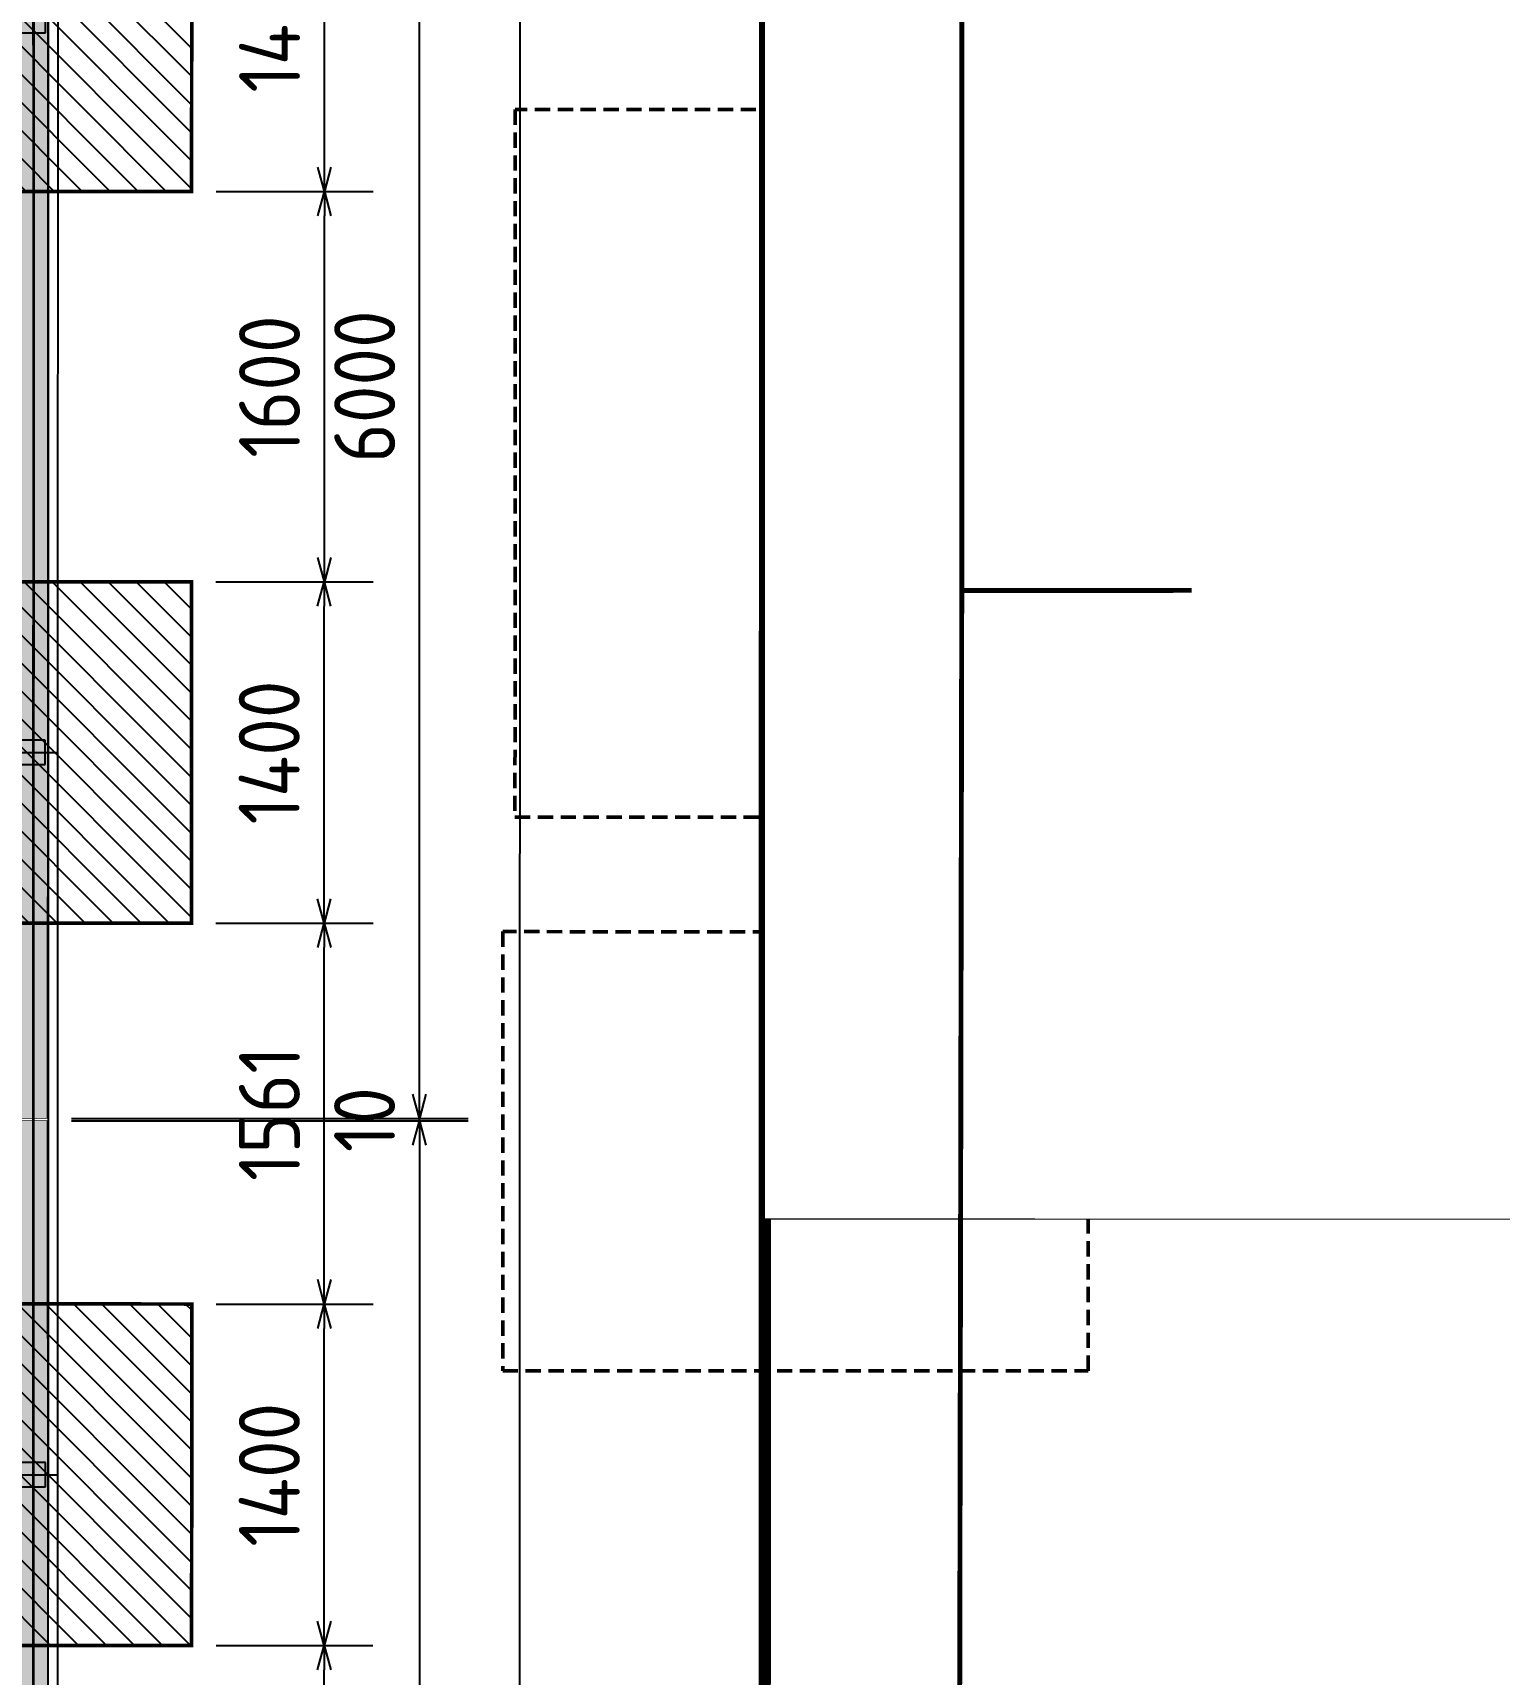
# Model space of a CAD drawing. Header units: centimetres. Extents: x -6122352 to 6876996, y -1694241 to 2592194.
# Drawn here: x 218930 to 224942, y -62555 to -55827 of the extents above; entities that cross this region are included whole.
import ezdxf
from ezdxf.xclip import XClip

# ---------------------------------------------------------------- set-up
doc = ezdxf.new("R2010")
doc.units = ezdxf.units.CM
doc.header["$MEASUREMENT"] = 0
doc.header["$XCLIPFRAME"] = 2
doc.header["$PDMODE"] = 66
doc.header["$PDSIZE"] = 100
for name, pattern in [('CENTER', [2, 1.25, -0.25, 0.25, -0.25]), ('DASHED2', [0.375, 0.25, -0.125]), ('XR-AR-END-SETTING OUT PLAN$0$23261-XR-AR-SI-GF$0$HIDDEN', [0.375, 0.25, -0.125]), ('XR-AR-END-SETTING OUT PLAN$0$23585-XR-AR-END-GROUND FLOOR$0$23261-XR-AR-SI-GF$0$HIDDEN', [0.375, 0.25, -0.125]), ('XR-AR-END-SETTING OUT PLAN$0$23585-XR-AR-END-GROUND FLOOR$0$945-4P-1-101-GROUND FLOOR PLAN$0$XR-MIDDLE-GROUND FLOOR PLAN$0$HIDDEN2', [0.1875, 0.125, -0.0625]), ('XR-AR-END-SETTING OUT PLAN$0$23585-XR-AR-END-GROUND FLOOR$0$XR-END-GROUND FLOOR PLAN$0$HIDDEN2', [0.1875, 0.125, -0.0625])]:
    doc.linetypes.add(name, pattern=pattern)
doc.layers.get('Defpoints').update_dxf_attribs({"color": 255, "linetype": 'CENTER'})
for name, color, linetype in [('00-MI-DIM', 7, 'Continuous'), ('23585-XR-AR-BOUNDARY WALLS AND SETBACKS$0$setback', 7, 'XR-AR-END-SETTING OUT PLAN$0$23261-XR-AR-SI-GF$0$HIDDEN'), ('@MI-FOOTINGS', 7, 'Continuous'), ('@MI-MEP', 7, 'Continuous'), ('@MI-REF LAYER', 7, 'Continuous'), ('@MI-TYPE-02', 6, 'Continuous'), ('B_TH_4', 7, 'Continuous'), ('XR-AR-END-SETTING OUT PLAN$0$23585-XR-AR-END-GROUND FLOOR$0$A-Flor-Strs', 1, 'Continuous')]:
    doc.layers.add(name, color=color, linetype=linetype)
doc.layers.add('08-Compound Wall-2', color=6, linetype='Continuous', lineweight=25, true_color=0xff00ff)
doc.layers.add('23585-XR-AR-DAMAC PLOT LIMITS$0$1-End units', color=7, linetype='Continuous', lineweight=5, true_color=0xf8991e)
for name, color, linetype, lineweight in [('@ Foundations', 4, 'DASHED2', 50), ('A-ANNO-TEXT', 3, 'Continuous', 25), ('XR-AR-END-SETTING OUT PLAN$0$23585-XR-AR-END-GROUND FLOOR$0$A-DOOR-FULL', 1, 'Continuous', 9), ('XR-AR-END-SETTING OUT PLAN$0$23585-XR-AR-END-GROUND FLOOR$0$A-FLOR-OVHD', 9, 'XR-AR-END-SETTING OUT PLAN$0$23585-XR-AR-END-GROUND FLOOR$0$23261-XR-AR-SI-GF$0$HIDDEN', 15), ('XR-AR-END-SETTING OUT PLAN$0$23585-XR-AR-END-GROUND FLOOR$0$A-GLAZ-SILL', 8, 'Continuous', 5), ('XR-AR-END-SETTING OUT PLAN$0$23585-XR-AR-END-GROUND FLOOR$0$A-GLAZ-WNDO', 232, 'Continuous', 9), ('XR-AR-END-SETTING OUT PLAN$0$23585-XR-AR-END-GROUND FLOOR$0$A-WALL', 7, 'Continuous', 30), ('XR-AR-END-SETTING OUT PLAN$0$23585-XR-AR-END-GROUND FLOOR$0$S-COLS', 51, 'Continuous', 40), ('XR-AR-END-SETTING OUT PLAN$0$23585-XR-AR-END-GROUND FLOOR$0$S-COLS-PATT', 8, 'Continuous', 5)]:
    doc.layers.add(name, color=color, linetype=linetype, lineweight=lineweight)
doc.styles.add('Schueco-BEMSTIL', font='isocpeur.ttf', dxfattribs={"width": 0.9})
doc.dimstyles.new('MI- JWC-TXT-2.5 MM', dxfattribs={"dimscale": 1.5, "dimtxt": 2.5, "dimasz": 1, "dimexe": 2, "dimexo": 1, "dimgap": 1, "dimtad": 1, "dimdec": 0, "dimdsep": 46, "dimtxsty": 'Schueco-BEMSTIL', "dimblk": 'OPEN30', "dimcen": 0, "dimdle": 2, "dimclrd": 140, "dimclre": 8, "dimclrt": 40, "dimadec": 0, "dimazin": 2, "dimtfac": 1, "dimtdec": 0, "dimtix": 1, "dimtmove": 2, "dimatfit": 3, "dimldrblk": 'OPEN', "dimfxl": 2, "dimlwd": -1, "dimlwe": -1, "dimarcsym": 0})

# ---------------------------------------------------------------- blocks, each defined once
blk = doc.blocks.new('23585-XR-AR-BOUNDARY WALLS AND SETBACKS')
at = {"layer": '08-Compound Wall-2'}
blk.add_lwpolyline([(496616.8231879327, 2769044.626639028), (496599.2025099689, 2769060.773284132), (496593.1572281161, 2769054.175941397), (496589.1040300782, 2769049.752343539), (496585.0504298009, 2769045.328343235), (496580.9970299393, 2769040.904543388), (496576.9436284183, 2769036.480941726), (496570.8297860651, 2769029.808472176), (496588.451056921, 2769013.662229657)], dxfattribs=at)
at = {"layer": '23585-XR-AR-BOUNDARY WALLS AND SETBACKS$0$setback', "ltscale": 40, "const_width": 0.05}
blk.add_lwpolyline([(496589.3042704653, 2769016.813751923), (496574.9270819985, 2769029.987465308), (496579.081752577, 2769034.521751822), (496583.1351982165, 2769038.945401632), (496587.1885940474, 2769043.36919708), (496591.2422023872, 2769047.793206184), (496595.2953435249, 2769052.216741944), (496599.448957163, 2769056.749667525), (496613.8257116083, 2769043.575580135), (496609.6727737097, 2769039.043074088), (496605.6193757943, 2769034.619476363), (496601.5657508896, 2769030.195649182), (496597.5123508899, 2769025.771849183), (496593.4589551392, 2769021.34805382)], close=True, dxfattribs=at)
blk = doc.blocks.new('A$C9d9485f6')
at = {"layer": 'A-ANNO-TEXT', "rotation": 312.4881850805905}
blk.add_blockref('23585-XR-AR-BOUNDARY WALLS AND SETBACKS', (-2377088.534775567, -1504219.252137818), dxfattribs=at)
blk = doc.blocks.new('23585-XR-AR-DAMAC PLOT LIMITS')
at = {"layer": '23585-XR-AR-DAMAC PLOT LIMITS$0$1-End units', "color": 251, "true_color": 0x636466}
for points in [[(496570.6885000002, 2769029.802300001), (496576.8699000003, 2769036.5485), (496594.5648999996, 2769020.3347), (496588.3835000005, 2769013.588500001)], [(496564.5071, 2769023.0559), (496570.6885000002, 2769029.802300001), (496588.3835000005, 2769013.588500001), (496582.2021000003, 2769006.8421)]]:
    blk.add_lwpolyline(points, close=True, dxfattribs=at)
blk = doc.blocks.new('A$Cf093b529')
at = {"layer": 'A-ANNO-TEXT'}
blk.add_blockref('23585-XR-AR-DAMAC PLOT LIMITS', (-495391.9901121984, -2768603.441896566), dxfattribs=at)
blk = doc.blocks.new('*U35')
for points in [[(91, -5.684341886080801e-14), (41, -5.684341886080801e-14), (41, 1021), (91, 1021)], [(0, 0), (38, -5.684341886080801e-14), (38, -50), (50, -50), (50, -249.999999999997), (0, -249.999999999997)], [(1100, 2.842170943040401e-14), (1062, -2.842170943040401e-14), (1062, -49.99999999999997), (1050, -49.99999999999997), (1050, -249.999999999997), (1100, -249.999999999997)]]:
    blk.add_lwpolyline(points, close=True)
at = {"color": 8, "linetype": 'XR-AR-END-SETTING OUT PLAN$0$23585-XR-AR-END-GROUND FLOOR$0$XR-END-GROUND FLOOR PLAN$0$HIDDEN2'}
blk.add_arc((41, -5.684341886080801e-14), 1021, 1.594950045944486e-15, 90, dxfattribs=at)
at = {"layer": 'XR-AR-END-SETTING OUT PLAN$0$23585-XR-AR-END-GROUND FLOOR$0$A-GLAZ-SILL', "linetype": 'XR-AR-END-SETTING OUT PLAN$0$23585-XR-AR-END-GROUND FLOOR$0$945-4P-1-101-GROUND FLOOR PLAN$0$XR-MIDDLE-GROUND FLOOR PLAN$0$HIDDEN2', "ltscale": 3}
blk.add_lwpolyline([(0, 0), (1100, 0), (1100, -249.999999999997), (0, -249.999999999997)], close=True, dxfattribs=at)
blk = doc.blocks.new('*U37')
for points in [[(91, -5.684341886080801e-14), (41, -5.684341886080801e-14), (41, 1021), (91, 1021)], [(0, 0), (38, -5.684341886080801e-14), (38, -50), (50, -50), (50, -109.9999999801787), (0, -109.9999999801787)], [(1100, 2.842170943040401e-14), (1062, -2.842170943040401e-14), (1062, -49.99999999999997), (1050, -49.99999999999997), (1050, -109.9999999801786), (1100, -109.9999999801786)]]:
    blk.add_lwpolyline(points, close=True)
at = {"color": 8, "linetype": 'XR-AR-END-SETTING OUT PLAN$0$23585-XR-AR-END-GROUND FLOOR$0$XR-END-GROUND FLOOR PLAN$0$HIDDEN2'}
blk.add_arc((41, -5.684341886080801e-14), 1021, 1.594950045944486e-15, 90, dxfattribs=at)
at = {"layer": 'XR-AR-END-SETTING OUT PLAN$0$23585-XR-AR-END-GROUND FLOOR$0$A-GLAZ-SILL', "linetype": 'XR-AR-END-SETTING OUT PLAN$0$23585-XR-AR-END-GROUND FLOOR$0$945-4P-1-101-GROUND FLOOR PLAN$0$XR-MIDDLE-GROUND FLOOR PLAN$0$HIDDEN2', "ltscale": 3}
blk.add_lwpolyline([(0, 0), (1100, 0), (1100, -109.9999999801786), (0, -109.9999999801786)], close=True, dxfattribs=at)
blk = doc.blocks.new('XR-AR-END-SETTING OUT PLAN$0$23585-XR-AR-END-GROUND FLOOR$0$A$C75a8815d')
at = {"layer": 'XR-AR-END-SETTING OUT PLAN$0$23585-XR-AR-END-GROUND FLOOR$0$S-COLS', "color": 252, "lineweight": 30}
for points in [[(-0.02841067314147949, 3499.999932765961), (-0.02841019630432129, 2699.999933242798), (249.9715893268585, 2699.999932765961), (249.9715902805328, 3499.999933004379)], [(3.814697265625e-06, 0.001664876937866211), (3.814697265625e-06, 550.001665353775), (250.0000038146973, 550.0016646385193), (250.0000038146973, 0.001665115356445312)]]:
    blk.add_lwpolyline(points, close=True, dxfattribs=at)
blk = doc.blocks.new('XR-AR-END-SETTING OUT PLAN')
at = {"layer": 'XR-AR-END-SETTING OUT PLAN$0$23585-XR-AR-END-GROUND FLOOR$0$A-FLOR-OVHD', "color": 8}
blk.add_line((3200.106140449643, 10249.99855422974), (3200.106631532311, 8999.99834060669), dxfattribs=at)
at = {"layer": 'XR-AR-END-SETTING OUT PLAN$0$23585-XR-AR-END-GROUND FLOOR$0$A-FLOR-OVHD', "color": 8, "ltscale": 5}
for p, q in [((4150.149359419942, 9210.30683708191), (3250.158987239003, 9610.350899219513)), ((3250.158987298608, 9210.306836605072), (4150.149360194802, 9610.350899219513))]:
    blk.add_line(p, q, dxfattribs=at)
blk.add_lwpolyline([(3250.158987298608, 9210.306836605072), (4150.149359419942, 9210.30683708191), (4150.149360194802, 9610.350899219513), (3250.158987239003, 9610.350899219513)], close=True, dxfattribs=at)
at = {"layer": 'XR-AR-END-SETTING OUT PLAN$0$23585-XR-AR-END-GROUND FLOOR$0$A-Flor-Strs', "color": 8}
for p, q in [((3000.102111771703, 10249.9985537529), (3000.102079167962, 8999.993498325348)), ((3300.102112427354, 10249.99855422974), (3300.102079108357, 8999.99349784851)), ((3300.102093592286, 9549.99603509903), (3171.357380345464, 9681.451865673065)), ((3000.102095738053, 9549.996026039124), (3300.102093592286, 9549.99603509903)), ((3300.102093592286, 9549.99603509903), (3171.35738016665, 9418.540202617645))]:
    blk.add_line(p, q, dxfattribs=at)
at = {"layer": 'XR-AR-END-SETTING OUT PLAN$0$23585-XR-AR-END-GROUND FLOOR$0$A-GLAZ-SILL', "color": 8}
blk.add_line((3250.100986972451, 6049.997144699097), (3250.10133947432, 8199.998291492462), dxfattribs=at)
at = {"layer": 'XR-AR-END-SETTING OUT PLAN$0$23585-XR-AR-END-GROUND FLOOR$0$A-GLAZ-WNDO', "color": 8}
for p, q in [((3000.101339235902, 8199.998291015625), (3000.101339116693, 8149.998291015625)), ((3150.101339295506, 8149.998290538788), (3000.101339116693, 8149.998291015625)), ((3150.100986912847, 6099.997143745422), (3150.101339116693, 8199.998291015625)), ((3150.101339116693, 8199.998291015625), (3150.101339295506, 8149.998290538788)), ((3000.101213410497, 7447.998108863831), (3000.101213350892, 7497.998109340668)), ((3000.101213350892, 7497.998109340668), (3150.101213827729, 7497.998108386993)), ((3150.101213827729, 7497.998108386993), (3150.101213887334, 7447.998108863831)), ((3150.101213887334, 7447.998108863831), (3000.101213410497, 7447.998108863831)), ((3000.100987270474, 6746.998107910156), (3000.100986436009, 6796.998108863831)), ((3000.100986436009, 6796.998108863831), (3150.100987270474, 6796.998108863831)), ((3150.100987270474, 6796.998108863831), (3150.100986376405, 6746.998108863831)), ((3150.100986376405, 6746.998108863831), (3000.100987270474, 6746.998107910156)), ((3000.100986972451, 6049.997144699097), (3000.100986972451, 6099.997144699097)), ((3000.100986972451, 6099.997144699097), (3150.100986912847, 6099.997143745422)), ((3150.100986912847, 6099.997143745422), (3150.100987151265, 6049.997144699097)), ((3000.100986972451, 6049.997144699097), (3250.100986972451, 6049.997144699097))]:
    blk.add_line(p, q, dxfattribs=at)
for points in [[(3000.101213350892, 7497.998109340668), (3000.101339116693, 8149.998291015625)], [(3250.122793927789, 8199.997313976288), (3000.101339235902, 8199.998291015625)], [(3050.101339116693, 8149.998291015625), (3050.101213350892, 7497.998108863831)], [(3000.100986972451, 6099.997144699097), (3000.101213410497, 7447.998108863831)], [(3050.101213291287, 7447.998109340668), (3050.100986912847, 6796.998107910156)], [(3050.100986853242, 6746.998108386993), (3050.1009863168, 6099.997145175934)]]:
    blk.add_lwpolyline(points, dxfattribs=at)
at = {"layer": 'XR-AR-END-SETTING OUT PLAN$0$23585-XR-AR-END-GROUND FLOOR$0$A-WALL', "color": 8}
blk.add_lwpolyline([(3850.106042101979, 10500.01968860626), (5750.107330158353, 10500.00084400177), (5750.107415214181, 10250.00188541412), (4790.107357934117, 10249.9985537529), (4790.107358291745, 10149.99855566025), (4540.107357993722, 10149.99855566025), (4540.10735835135, 10249.9985537529), (3000.102095916867, 10249.99855327606), (3000.102079048753, 11999.99910259247), (3250.104392960668, 11999.99910163879), (3250.104392841458, 11100.02067995071), (3850.106042161584, 11100.02068090439), (3850.10604198277, 10499.99947547913)], dxfattribs=at)
for points in [[(4790.1072358042, 8749.999267578125), (3250.101112738252, 8749.997854709625), (3250.123472645879, 8199.998291492462), (3000.123275354505, 8199.998291015625), (3000.100934281945, 8999.998242855072), (4540.107388034463, 8999.998847484589), (4540.107358470559, 9049.998554706573), (4790.107358232141, 9049.99855518341)], [(5650.11106570065, 8750.000054359436), (4790.107256367803, 8749.999291419983), (4790.107256188989, 8850.000108718872), (5650.111065641046, 8850.001082897186)], [(3250.12934859097, 5750.006791114807), (3250.100409820676, 5750.006854534149), (3250.100986972451, 6049.997144699097), (3000.129348531365, 6049.997144699097), (3000.129348650575, 5499.999974727631), (3250.129348769784, 5500.006791591644)], [(3250.129348710179, 5499.998108386993), (7760.105232134461, 5500.00174665451), (7760.105232253671, 5750.00045633316), (3250.129348531365, 5749.997789859772)]]:
    blk.add_lwpolyline(points, close=True, dxfattribs=at)
at = {"layer": 'XR-AR-END-SETTING OUT PLAN$0$23585-XR-AR-END-GROUND FLOOR$0$A-DOOR-FULL', "color": 8, "xscale": -1, "rotation": 270}
blk.add_blockref('*U35', (4790.107358232141, 9049.99855518341), dxfattribs=at)
at = {"layer": 'XR-AR-END-SETTING OUT PLAN$0$23585-XR-AR-END-GROUND FLOOR$0$A-DOOR-FULL', "color": 8, "xscale": 0.9090909090912127, "yscale": 0.9090909090912127, "zscale": 0.9090909090912127, "rotation": 179.9999999999999}
blk.add_blockref('*U37', (6650.111066237092, 8750.001082897186), dxfattribs=at)
at = {"layer": 'XR-AR-END-SETTING OUT PLAN$0$23585-XR-AR-END-GROUND FLOOR$0$S-COLS-PATT', "color": 8}
blk.add_blockref('XR-AR-END-SETTING OUT PLAN$0$23585-XR-AR-END-GROUND FLOOR$0$A$C75a8815d', (3000.129344239831, 5499.998310089111), dxfattribs=at)
blk = doc.blocks.new('END UNIT')
at = {"xscale": 0.001, "yscale": 0.001, "zscale": 0.001}
blk.add_blockref('XR-AR-END-SETTING OUT PLAN', (-9.150201729830158, 0), dxfattribs=at)
blk = doc.blocks.new('TH_4')
blk.add_blockref('END UNIT', (495802.3053798428, 2769130.514097063))
blk = doc.blocks.new('A$C780da55d')
at = {"layer": 'B_TH_4', "xscale": 1.000039159572381, "yscale": 1.000039159572381, "zscale": 1.000039159572381}
blk.add_blockref('TH_4', (-495814.0704651335, -2769239.302089663), dxfattribs=at)
blk = doc.blocks.new('23585-XR-AR-MALDIVE-2$0$TH_4')
blk.add_blockref('A$C780da55d', (495794.655359471, 2769130.864096801))
at = {"layer": '@ Foundations', "linetype": 'DASHED2', "ltscale": 0.25}
for points in [[(495795.1303292943, 2769137.659769025), (495797.4303292944, 2769137.659769025), (495797.4303292944, 2769140.559769025), (495795.1303292943, 2769140.559769025)], [(495797.4803292943, 2769135.389769025), (495797.4803292943, 2769137.189769024), (495795.0803292943, 2769137.189769024), (495795.0803292943, 2769135.389769025)]]:
    blk.add_lwpolyline(points, close=True, dxfattribs=at)
blk = doc.blocks.new('A$C4ad59038')
at = {"color": 1, "true_color": 0xeb0000, "const_width": 0.01}
blk.add_lwpolyline([(33.17642797250301, 0.03671054542064667), (27.17643891414627, 0.0302905784919858), (21.17643782356754, 0.02358802454546094), (15.17643673485145, 0.01688547106459737), (9.176435644738376, 0.01018291618674994), (0.02652762923389673, 2.328306436538696e-10), (0, 23.99999232846312), (9.149760706815869, 24.01003996655345), (15.14976179599762, 24.01674252003431), (21.14976288657635, 24.02344507421367), (27.1498992536217, 24.03000031830743), (33.14990034373477, 24.03670287341811), (42.29995566885918, 24.04702106770128), (42.32648329855874, 0.04702874016948044)], close=True, dxfattribs=at)
blk = doc.blocks.new('A$C4721b5b5')
at = {"color": 1, "true_color": 0xeb0000, "const_width": 0.01}
blk.add_lwpolyline([(33.14992066984996, -2.328306436538696e-10), (27.15006329584867, 0.0001013341825455427), (21.14992334786803, 0.0002150123473256826), (15.14991851570085, 0.0001812328118830919), (9.149913681205362, 0.0001474525779485703), (0, 0.0001343116164207458), (0.0001474521122872829, 24.00014129909687), (9.150061134248972, 24.00015443982556), (15.14991850918159, 24.00005310680717), (21.14992334181443, 24.00008688610978), (27.15021074842662, 24.00010832236148), (33.14993300801143, 24.00015444704331), (42.29813890578225, 23.99995908513665), (42.29729119408876, 0.0001242465805262327)], close=True, dxfattribs=at)
blk = doc.blocks.new('A$C253a53b4')
at = {"color": 1, "true_color": 0xeb0000, "const_width": 0.01}
blk.add_lwpolyline([(-2.578967043431476, -17.71013962291181), (-8.57895610225387, -17.71655958984047), (-14.5789571928326, -17.723262143787), (-20.57895828154869, -17.72996469726786), (-26.57895937166177, -17.73666725214571), (-35.72886738716625, -17.74685016833246), (-35.75539501640014, 6.253142159897834), (-26.60563430911861, 6.263189798220992), (-20.60563322040252, 6.269892351701856), (-14.60563212982379, 6.276594905648381), (-8.605495762778446, 6.283150149974972), (-2.605494672665372, 6.289852704852819), (6.544560652924702, 6.300170899368823), (6.571088282158598, -17.69982142839581)], close=True, dxfattribs=at)
blk = doc.blocks.new('A$C01f2c052')
at = {"color": 1, "true_color": 0xeb0000, "const_width": 0.01}
blk.add_lwpolyline([(33.14992066984996, 0.6392779955640435), (27.15006329631433, 0.6393793299794197), (21.14992334786803, 0.6394930081441998), (15.14991851570085, 0.639459228143096), (9.149913681205362, 0.6394254481419921), (0, 0.6394123071804643), (0.0001474521122872829, 24.63941929489374), (9.150061134248972, 24.63943243538961), (15.14991850918159, 24.63933110237122), (21.14992334181443, 24.639364881441), (27.15021074842662, 24.6393863176927), (33.14993300801143, 24.63943244284019), (42.29813890578225, 24.6392370807007), (42.29729119408876, 0.6394022423774004)], close=True, dxfattribs=at)
blk = doc.blocks.new('_Open30')
at = {"color": 0, "linetype": 'ByBlock', "lineweight": -2}
for p, q in [((-1, 0.26794919), (0, 0)), ((0, 0), (-1, -0.26794919)), ((0, 0), (-1, 0))]:
    blk.add_line(p, q, dxfattribs=at)
blk = doc.blocks.new('*D958')
at = {"layer": '00-MI-DIM', "color": 8, "transparency": 16777216}
for p, q in [((436944.3528244827, -191369.7870916967), (438571.1533360409, -191370.0785694161)), ((436946.5045704855, -197269.6402167009), (438570.096245418, -197269.9311194854))]:
    blk.add_line(p, q, dxfattribs=at)
at = {"layer": '00-MI-DIM', "color": 140, "transparency": 16777216}
blk.add_line((438371.1354220135, -191470.0427333356), (438370.114165866, -197169.8952866152), dxfattribs=at)
at = {"layer": 'Defpoints', "color": 0, "transparency": 16777216}
for p in [(436844.3528260879, -191369.769174459), (436846.5045720906, -197269.6222994632), (438370.0962486283, -197269.89528501)]:
    blk.add_point(p, dxfattribs=at)
at = {"layer": '00-MI-DIM', "color": 140, "transparency": 16777216, "xscale": 100, "yscale": 100, "zscale": 100}
for p, rotation in [((438371.1533392512, -191370.0427349407), 89.98973417893167), ((438370.0962486283, -197269.89528501), 269.9897341789317)]:
    blk.add_blockref('_Open30', p, dxfattribs=dict(at, rotation=rotation))
at = {"layer": '00-MI-DIM', "color": 40, "transparency": 16777216, "insert": (438145.6247975514, -194319.9286961905), "char_height": 250, "attachment_point": 5, "rotation": 89.98973417893166, "style": 'Schueco-BEMSTIL'}
blk.add_mtext('5900', dxfattribs=at)
blk = doc.blocks.new('_Open')
at = {"color": 0, "linetype": 'ByBlock', "lineweight": -2}
for p, q in [((-1, 0.1666666666666667), (0, 0)), ((-1, -0.1666666666666667), (0, 0)), ((0, 0), (-1, 0))]:
    blk.add_line(p, q, dxfattribs=at)
blk = doc.blocks.new('*D959')
at = {"layer": '00-MI-DIM', "color": 140, "transparency": 16777216}
for p, q in [((438371.1730482955, -191260.0427368601), (438371.1909655333, -191160.0427384652)), ((438371.1533393341, -191370.0427349407), (438371.1551310578, -191360.0427352549)), ((438371.1354220964, -191470.0427333356), (438371.1175048586, -191570.0427317305))]:
    blk.add_line(p, q, dxfattribs=at)
at = {"layer": '00-MI-DIM', "color": 8, "transparency": 16777216}
for p, q in [((436944.3563694643, -191359.787092325), (438571.1551278476, -191360.0785697303)), ((436944.3528244827, -191369.7870916967), (438571.1533361238, -191370.0785694162))]:
    blk.add_line(p, q, dxfattribs=at)
at = {"layer": 'Defpoints', "color": 0, "transparency": 16777216}
for p in [(436844.3563710694, -191359.7691750873), (438371.1551310578, -191360.0427352549), (436844.3528260879, -191369.769174459)]:
    blk.add_point(p, dxfattribs=at)
at = {"layer": '00-MI-DIM', "color": 140, "transparency": 16777216, "xscale": 100, "yscale": 100, "zscale": 100}
for p, rotation in [((438371.1551310578, -191360.0427352549), 269.9897341789317), ((438371.1533393341, -191370.0427349407), 89.98973417893167)]:
    blk.add_blockref('_Open30', p, dxfattribs=dict(at, rotation=rotation))
at = {"layer": '00-MI-DIM', "color": 40, "transparency": 16777216, "insert": (438146.1542388076, -191365.002421313), "char_height": 250, "attachment_point": 5, "rotation": 89.98973417893166, "style": 'Schueco-BEMSTIL'}
blk.add_mtext('10', dxfattribs=at)
blk = doc.blocks.new('*D960')
at = {"layer": '00-MI-DIM', "color": 8, "transparency": 16777216}
for p, q in [((436946.4833584462, -185359.7874693318), (438572.2301621358, -185360.0787582559)), ((436944.3563694642, -191359.787092325), (438571.1551278898, -191360.0785697303))]:
    blk.add_line(p, q, dxfattribs=at)
at = {"layer": '00-MI-DIM', "color": 140, "transparency": 16777216}
blk.add_line((438371.1730483377, -191260.04273686), (438372.2122481084, -185460.0429221753), dxfattribs=at)
at = {"layer": 'Defpoints', "color": 0, "transparency": 16777216}
for p in [(436846.4833600514, -185359.7695520941), (438372.2301653461, -185360.0429237805), (436844.3563710693, -191359.7691750873)]:
    blk.add_point(p, dxfattribs=at)
at = {"layer": '00-MI-DIM', "color": 140, "transparency": 16777216, "xscale": 100, "yscale": 100, "zscale": 100}
for p, rotation in [((438372.2301653461, -185360.0429237805), 89.98973417893167), ((438371.1551311, -191360.0427352549), 269.9897341789317)]:
    blk.add_blockref('_Open30', p, dxfattribs=dict(at, rotation=rotation))
at = {"layer": '00-MI-DIM', "color": 40, "transparency": 16777216, "insert": (438146.6926518347, -188360.0025157542), "char_height": 250, "attachment_point": 5, "rotation": 89.98973417893166, "style": 'Schueco-BEMSTIL'}
blk.add_mtext('6000', dxfattribs=at)
blk = doc.blocks.new('*D972')
at = {"layer": '00-MI-DIM', "color": 8, "transparency": 16777216}
for p, q in [((436895.3779130885, -149271.1944580374), (438990.7380413861, -149271.5698886985)), ((436886.5042159107, -197271.618946779), (438982.1376910816, -197271.9944264163))]:
    blk.add_line(p, q, dxfattribs=at)
at = {"layer": '00-MI-DIM', "color": 140, "transparency": 16777216}
blk.add_line((438782.1556115296, -197171.958593546), (438790.7201273586, -149371.534052618), dxfattribs=at)
at = {"layer": 'Defpoints', "color": 0, "transparency": 16777216}
for p in [(436795.3779146937, -149271.1765407997), (438790.7380445963, -149271.5340542231), (436786.5042175158, -197271.6010295413)]:
    blk.add_point(p, dxfattribs=at)
at = {"layer": '00-MI-DIM', "color": 140, "transparency": 16777216, "xscale": 100, "yscale": 100, "zscale": 100}
for p, rotation in [((438790.7380445963, -149271.5340542231), 89.98973417893167), ((438782.1376942919, -197271.9585919409), 269.9897341789317)]:
    blk.add_blockref('_Open30', p, dxfattribs=dict(at, rotation=rotation))
at = {"layer": '00-MI-DIM', "color": 40, "transparency": 16777216, "insert": (438561.4378730557, -173271.7060092971), "char_height": 250, "attachment_point": 5, "rotation": 89.98973417893166, "style": 'Schueco-BEMSTIL'}
blk.add_mtext('48000', dxfattribs=at)
blk = doc.blocks.new('T2-FOOTING PLAN')
at = {"layer": '@MI-FOOTINGS', "transparency": 33554679}
h = blk.add_hatch(dxfattribs=at)
h.set_pattern_fill('ANSI31', color=8, scale=650)
h.set_pattern_definition([(45, (0, 0), (-57.45242597140699, 57.45242597140699), [])])
h.paths.add_polyline_path([(-700, 650), (700, 650), (700, -650), (-700, -650)])
at = {"layer": '@MI-FOOTINGS', "color": 160, "true_color": 0x3340f0, "const_width": 15}
blk.add_lwpolyline([(-700, 650), (700, 650), (700, -650), (-700, -650)], close=True, dxfattribs=at)
at = {"layer": '@MI-FOOTINGS', "color": 30}
blk.add_point((0, 0), dxfattribs=at)
blk = doc.blocks.new('*D941')
at = {"layer": '00-MI-DIM', "color": 8, "transparency": 16777216}
for p, q in [((437537.175861144, -193520.819653304), (438180.6089818574, -193520.9349387476)), ((437536.8876695258, -195120.8196741245), (438180.3223060457, -195120.9349598397))]:
    blk.add_line(p, q, dxfattribs=at)
at = {"layer": '00-MI-DIM', "color": 140, "transparency": 16777216}
blk.add_line((437980.3402264937, -195020.8991269695), (437980.59106783, -193620.8991026671), dxfattribs=at)
at = {"layer": 'Defpoints', "color": 0, "transparency": 16777216}
for p in [(437437.1758627492, -193520.8017360663), (437980.6089850677, -193520.8991042722), (437436.8876711309, -195120.8017568868)]:
    blk.add_point(p, dxfattribs=at)
at = {"layer": '00-MI-DIM', "color": 140, "transparency": 16777216, "xscale": 100, "yscale": 100, "zscale": 100}
for p, rotation in [((437980.6089850677, -193520.8991042722), 89.98973417893167), ((437980.3223092559, -195120.8991253643), 269.9897341789317)]:
    blk.add_blockref('_Open30', p, dxfattribs=dict(at, rotation=rotation))
at = {"layer": '00-MI-DIM', "color": 40, "transparency": 16777216, "insert": (437755.4656507734, -194320.8588010334), "char_height": 250, "attachment_point": 5, "rotation": 89.98973417893166, "style": 'Schueco-BEMSTIL'}
blk.add_mtext('1600', dxfattribs=at)
blk = doc.blocks.new('*D942')
at = {"layer": '00-MI-DIM', "color": 8, "transparency": 16777216}
for p, q in [((437537.4267024918, -192120.8196757759), (438180.8598232049, -192120.9349612196)), ((437537.1758611441, -193520.819653304), (438180.608981877, -193520.9349387476))]:
    blk.add_line(p, q, dxfattribs=at)
at = {"layer": '00-MI-DIM', "color": 140, "transparency": 16777216}
blk.add_line((437980.626902325, -193420.8991058774), (437980.8419091775, -192220.899125139), dxfattribs=at)
at = {"layer": 'Defpoints', "color": 0, "transparency": 16777216}
for p in [(437437.426704097, -192120.8017585382), (437980.8598264152, -192120.8991267441), (437437.1758627492, -193520.8017360663)]:
    blk.add_point(p, dxfattribs=at)
at = {"layer": '00-MI-DIM', "color": 140, "transparency": 16777216, "xscale": 100, "yscale": 100, "zscale": 100}
for p, rotation in [((437980.8598264152, -192120.8991267441), 89.98973417893167), ((437980.6089850873, -193520.8991042722), 269.9897341789317)]:
    blk.add_blockref('_Open30', p, dxfattribs=dict(at, rotation=rotation))
at = {"layer": '00-MI-DIM', "color": 40, "transparency": 16777216, "insert": (437755.7344093628, -192820.8588017233), "char_height": 250, "attachment_point": 5, "rotation": 89.98973417893166, "style": 'Schueco-BEMSTIL'}
blk.add_mtext('1400', dxfattribs=at)
blk = doc.blocks.new('*D943')
at = {"layer": '00-MI-DIM', "color": 8, "transparency": 16777216}
for p, q in [((437536.6281738217, -190559.8932782983), (438181.1394980897, -190560.0087569263)), ((437537.4267024918, -192120.819675776), (438180.8598232268, -192120.9349612196))]:
    blk.add_line(p, q, dxfattribs=at)
at = {"layer": '00-MI-DIM', "color": 140, "transparency": 16777216}
blk.add_line((437980.8777436747, -192020.8991283493), (437981.1215840623, -190659.9729208457), dxfattribs=at)
at = {"layer": 'Defpoints', "color": 0, "transparency": 16777216}
for p in [(437436.6281754269, -190559.8753610606), (437981.1395013, -190559.9729224508), (437437.4267040969, -192120.8017585383)]:
    blk.add_point(p, dxfattribs=at)
at = {"layer": '00-MI-DIM', "color": 140, "transparency": 16777216, "xscale": 100, "yscale": 100, "zscale": 100}
for p, rotation in [((437981.1395013, -190559.9729224508), 89.98973417893167), ((437980.859826437, -192120.8991267442), 269.9897341789317)]:
    blk.add_blockref('_Open30', p, dxfattribs=dict(at, rotation=rotation))
at = {"layer": '00-MI-DIM', "color": 40, "transparency": 16777216, "insert": (437755.9996674801, -191340.3957108126), "char_height": 250, "attachment_point": 5, "rotation": 89.98973417893166, "style": 'Schueco-BEMSTIL'}
blk.add_mtext('1561', dxfattribs=at)
blk = doc.blocks.new('*D944')
at = {"layer": '00-MI-DIM', "color": 8, "transparency": 16777216}
for p, q in [((437536.8790151693, -189159.8933007703), (438180.3121358824, -189160.0085862139)), ((437536.6281738217, -190559.8932782983), (438180.0612945544, -190560.008563742))]:
    blk.add_line(p, q, dxfattribs=at)
at = {"layer": '00-MI-DIM', "color": 140, "transparency": 16777216}
blk.add_line((437980.0792150024, -190459.9727308717), (437980.2942218549, -189259.9727501333), dxfattribs=at)
at = {"layer": 'Defpoints', "color": 0, "transparency": 16777216}
for p in [(437436.8790167745, -189159.8753835326), (437980.3121390927, -189159.9727517385), (437436.6281754269, -190559.8753610606)]:
    blk.add_point(p, dxfattribs=at)
at = {"layer": '00-MI-DIM', "color": 140, "transparency": 16777216, "xscale": 100, "yscale": 100, "zscale": 100}
for p, rotation in [((437980.3121390927, -189159.9727517385), 89.98973417893167), ((437980.0612977647, -190559.9727292665), 269.9897341789317)]:
    blk.add_blockref('_Open30', p, dxfattribs=dict(at, rotation=rotation))
at = {"layer": '00-MI-DIM', "color": 40, "transparency": 16777216, "insert": (437755.1867220403, -189859.9324267177), "char_height": 250, "attachment_point": 5, "rotation": 89.98973417893166, "style": 'Schueco-BEMSTIL'}
blk.add_mtext('1400', dxfattribs=at)
blk = doc.blocks.new('*D945')
at = {"layer": '00-MI-DIM', "color": 8, "transparency": 16777216}
for p, q in [((437537.1672067877, -187559.8932799497), (438181.6770152716, -187560.008758306)), ((437536.8790151693, -189159.8933007703), (438181.3903394598, -189160.0087793981))]:
    blk.add_line(p, q, dxfattribs=at)
at = {"layer": '00-MI-DIM', "color": 140, "transparency": 16777216}
blk.add_line((437981.4082599078, -189059.9729465279), (437981.6591012441, -187659.9729222255), dxfattribs=at)
at = {"layer": 'Defpoints', "color": 0, "transparency": 16777216}
for p in [(437437.1672083929, -187559.875362712), (437981.6770184818, -187559.9729238306), (437436.8790167745, -189159.8753835325)]:
    blk.add_point(p, dxfattribs=at)
at = {"layer": '00-MI-DIM', "color": 140, "transparency": 16777216, "xscale": 100, "yscale": 100, "zscale": 100}
for p, rotation in [((437981.6770184818, -187559.9729238306), 89.98973417893167), ((437981.3903426701, -189159.9729449227), 269.9897341789317)]:
    blk.add_blockref('_Open30', p, dxfattribs=dict(at, rotation=rotation))
at = {"layer": '00-MI-DIM', "color": 40, "transparency": 16777216, "insert": (437756.5336841876, -188359.9326205918), "char_height": 250, "attachment_point": 5, "rotation": 89.98973417893166, "style": 'Schueco-BEMSTIL'}
blk.add_mtext('1600', dxfattribs=at)
blk = doc.blocks.new('*D946')
at = {"layer": '00-MI-DIM', "color": 8, "transparency": 16777216}
for p, q in [((437537.4180481353, -186159.8933024216), (438181.9278566192, -186160.0087807779)), ((437537.1672067877, -187559.8932799498), (438181.6770152912, -187560.0087583061))]:
    blk.add_line(p, q, dxfattribs=at)
at = {"layer": '00-MI-DIM', "color": 140, "transparency": 16777216}
blk.add_line((437981.6949357392, -187459.9729254358), (437981.9099425917, -186259.9729446974), dxfattribs=at)
at = {"layer": 'Defpoints', "color": 0, "transparency": 16777216}
for p in [(437437.4180497404, -186159.8753851839), (437981.9278598294, -186159.9729463025), (437437.1672083928, -187559.875362712)]:
    blk.add_point(p, dxfattribs=at)
at = {"layer": '00-MI-DIM', "color": 140, "transparency": 16777216, "xscale": 100, "yscale": 100, "zscale": 100}
for p, rotation in [((437981.9278598294, -186159.9729463025), 89.98973417893167), ((437981.6770185014, -187559.9729238306), 269.9897341789317)]:
    blk.add_blockref('_Open30', p, dxfattribs=dict(at, rotation=rotation))
at = {"layer": '00-MI-DIM', "color": 40, "transparency": 16777216, "insert": (437756.802442777, -186859.9326212817), "char_height": 250, "attachment_point": 5, "rotation": 89.98973417893166, "style": 'Schueco-BEMSTIL'}
blk.add_mtext('1400', dxfattribs=at)
blk = doc.blocks.new('T2-PARTITION WALL')
at = {"layer": '@MI-TYPE-02'}
h = blk.add_hatch(color=256, dxfattribs=at)
h.dxf.hatch_style = 1
h.paths.add_polyline_path([(-71.02508106571622, -42098.55009387963), (-68.87369340774603, -48000.4032188518), (51.12629905209178, -48000.44575863145), (48.97491139412159, -42098.59263365931)])
h.paths.add_polyline_path([(-68.89454710215796, -36088.55047151487), (-71.02153608424123, -42088.55009450795), (48.97845637565479, -42088.5926342876), (51.10544535767986, -36088.59301129446)])
h.paths.add_polyline_path([(-66.7640131386579, -30078.55084915002), (-68.89100212074118, -36078.55047214316), (51.10899033915484, -36078.59301192281), (53.23597932123812, -30078.59338892964)])
h.paths.add_polyline_path([(-64.63347917504143, -24068.55122678523), (-66.7604681570665, -30068.55084977832), (53.23952430277131, -30068.59338955799), (55.36651328485459, -24068.59376656482)])
h.paths.add_polyline_path([(-64.59134481713409, -23929.04480615037), (-63.51631047029514, -17929.04490245861), (56.48368760355515, -17929.06640314552), (55.40865325671621, -23929.06630683731)])
h.paths.add_polyline_path([(-63.51451874629129, -17919.04490261909), (-62.43948439945234, -11919.04499892736), (57.56051367439795, -11919.0664996143), (56.48547932755901, -17919.06640330606)])
h.paths.add_polyline_path([(-62.43769267533207, -11909.04499908781), (-61.36265832849313, -5909.045095396083), (58.63733974535717, -5909.066596083023), (57.56230539846001, -11909.06649977478)])
h.paths.add_polyline_path([(-61.36086660448927, -5899.04509555659), (-60.01430928823538, 0.01075290745939128), (59.98568878561491, -0.01074777948088013), (58.63913146936102, -5899.066596243531)])
at = {"layer": '@MI-TYPE-02', "const_width": 2.5}
for points in [[(-68.89454710215796, -36088.55047151487), (-71.02153608424123, -42088.55009450795), (48.97845637565479, -42088.5926342876), (51.10544535767986, -36088.59301129446)], [(-71.02508106571622, -42098.55009387963), (-68.87369340774603, -48000.4032188518), (51.12629905209178, -48000.44575863145), (48.97491139412159, -42098.59263365931)]]:
    blk.add_lwpolyline(points, close=True, dxfattribs=at)
at = {"layer": '@MI-FOOTINGS', "rotation": 89.98973417812736}
for p in [(-8.085275193676353, -37588.58237109403), (-8.624308159633074, -40588.58236944265), (-8.076620837266091, -43549.50874444834)]:
    blk.add_blockref('T2-FOOTING PLAN', p, dxfattribs=at)
at = {"layer": '00-MI-DIM'}
for base, p1, p2, picture, middle in [((1995.360129902663, -0.3575134233979043), (-8.87369717785623, -48000.42448874158), (0, 0), '*D972', (1766.059958362021, -24000.52946849744)), ((1186.549945135766, -36888.7964055028), (641.7892936991317, -38288.69882191232), (642.0401350466906, -36888.6988443842), '*D946', (961.4245280833471, -37588.75608048201)), ((1186.299103788131, -38288.79638303092), (641.5011020807739, -39888.69884273285), (641.7892936991717, -38288.69882191229), '*D945', (961.1557694938689, -39088.75607979211)), ((1184.934224398972, -39888.79621093877), (641.250260733175, -41288.69882026094), (641.5011020807921, -39888.69884273291), '*D944', (959.8088073466112, -40588.75588591796)), ((1185.7615866063, -41288.79638165114), (642.0487894031409, -42849.62521773854), (641.2502607330986, -41288.69882026094), '*D943', (960.6217527863643, -42069.21917001293)), ((1574.718333934608, -47998.71874421032), (48.97491139412159, -42098.59263365931), (51.12665739690419, -47998.44575866353), '*D958', (1350.246882857697, -45048.75215539083)), ((1185.481911721513, -42849.72258594443), (641.797948055542, -44249.62519526662), (642.0487894032173, -42849.6252177385), '*D942', (960.3564946690946, -43549.68226092358)), ((1185.231070373994, -44249.7225634725), (641.5097564371841, -45849.62521608713), (641.7979480554656, -44249.6251952666), '*D941', (960.0877360796745, -45049.68226023368))]:
    dim = blk.add_linear_dim(base=base, p1=p1, p2=p2, angle=89.98973417893167, dimstyle='MI- JWC-TXT-2.5 MM', dxfattribs=at)
    dim.commit()
    dim.dimension.update_dxf_attribs({"geometry": picture, "text_midpoint": middle, "insert": (-436795.3779146937, 149271.1765407997)})
for base, p1, p2, picture, middle in [((1576.852250652446, -36088.86638298078), (48.97845637565479, -42088.5926342876), (51.10544535762165, -36088.5930112944), '*D960', (1576.314733529405, -39088.86628873934)), ((1575.777216364164, -42088.86619445522), (48.97491139412159, -42098.59263365931), (48.97845637571299, -42088.59263428763), '*D959', (1575.776320502278, -42093.86619429811))]:
    dim = blk.add_linear_dim(base=base, p1=p1, p2=p2, angle=89.98973417893167, dimstyle='MI- JWC-TXT-2.5 MM', dxfattribs=at)
    dim.commit()
    dim.dimension.update_dxf_attribs({"geometry": picture, "text_midpoint": middle, "dimtype": 128, "insert": (-436795.3779146937, 149271.1765407997)})

msp = doc.modelspace()

# ---------------------------------------------------------------- hatches: boundary and pattern name
at = {"layer": '@MI-REF LAYER'}
h = msp.add_hatch(dxfattribs=at)
h.set_pattern_fill('ANSI31', color=256, scale=1999.999998458916, angle=186.7183412143764)
h.set_pattern_definition([(231.7183412143764, (-2377109729.195271, -1504175463.930205), (196.2436825049419, -154.8819453021617), [])])
h.paths.add_polyline_path([(258235.9717915808, -46419.6637702907), (251985.7242510969, -46418.55538738827), (251985.8076264812, -46719.18503831906), (228184.3742574019, -46714.96422227699), (228184.5622126638, -46414.33992341424), (221934.3167168333, -46413.22623358815), (221931.8343687674, -60687.05712075171), (258229.5152586794, -60694.77604477585)])

# ---------------------------------------------------------------- block references
at = {"layer": '@MI-REF LAYER', "xscale": 1000, "yscale": 1000, "zscale": 1000}
msp.add_blockref('A$C9d9485f6', (-23958.95045533385, 48155.57226163784), dxfattribs=at)
at = {"layer": '@MI-REF LAYER', "xscale": 1000, "yscale": 1000, "zscale": 1000, "rotation": 312.4882903633292}
msp.add_blockref('A$Cf093b529', (-891608.7329339073, 539022.7201118186), dxfattribs=at)

# ---------------------------------------------------------------- next in the draw order: block references
at = {"layer": '@MI-REF LAYER'}
ref = msp.add_blockref('23585-XR-AR-MALDIVE-2$0$TH_4', (-496065279.1720243, -2769108736.024544), dxfattribs=dict(at, xscale=999.9999999999999, yscale=999.9999999999999, zscale=999.9999999999999, rotation=359.9898394798748))
XClip(ref).set_block_clipping_path([(495793.21558611444, 2769130.513854292), (495835.25285888393, 2769130.5138520016), (495835.2536825731, 2769154.4537907955), (495826.30549856066, 2769154.4138743416), (495820.3057792054, 2769154.4138282165), (495814.3054913876, 2769154.4138067807), (495808.3054867608, 2769154.413773002), (495802.30562713346, 2769154.4138743337), (495793.21558691445, 2769154.4538613143)])

# ---------------------------------------------------------------- next in the draw order: linework, layer by layer
at = {"layer": '@MI-REF LAYER', "const_width": 5}
msp.add_lwpolyline([(221931.8343687906, -60687.05712077697), (221934.3167168716, -46413.22623347417), (228184.5622129424, -46414.33992317464), (228184.3742574213, -46714.96422230302), (251985.8076266936, -46719.18503818737), (251985.7242510877, -46418.55538738321), (258235.971791611, -46419.66377032368), (258233.3958558601, -60693.49464158788)], close=True, dxfattribs=at)

# ---------------------------------------------------------------- next in the draw order: block references
msp.add_blockref('T2-PARTITION WALL', (218939.5937451228, -18188.19637374493))
at = {"layer": '@MI-MEP', "color": 10, "xscale": 1000, "yscale": 1000, "zscale": 1000}
for name, p, rotation in [('A$C4ad59038', (176605.9812736511, -66181.96704957777), 359.9295836861422), ('A$C4721b5b5', (218931.0552343792, -66187.09152374051), 359.9898395876862)]:
    msp.add_blockref(name, p, dxfattribs=dict(at, rotation=rotation))
at = {"layer": '@MI-REF LAYER', "color": 10, "xscale": 999.9999999999998, "yscale": 999.9999999999998, "zscale": 999.9999999999998, "rotation": 359.9261574199823}
msp.add_blockref('A$C253a53b4', (212382.7838886782, -48478.68169256479), dxfattribs=at)

# ---------------------------------------------------------------- next in the draw order: wipeouts: each hides what was drawn before it
at = {"color": 10}
msp.add_wipeout([(258235.97179158079, -46419.66377029071), (251985.72425109692, -46418.55538738829), (251985.80762648117, -46719.185038319076), (228184.37425740188, -46714.96422227698), (228184.56221266376, -46414.339923414256), (221934.31671683336, -46413.22623358815), (221931.8343687674, -60687.057120751706), (258229.51525867934, -60694.77604477588)], dxfattribs=at).dxf.layer = '@MI-REF LAYER'

# ---------------------------------------------------------------- next in the draw order: linework, layer by layer
at = {"layer": '@MI-REF LAYER', "color": 1, "const_width": 19.99999999999999}
msp.add_lwpolyline([(218956.5425250724, -66152.36983823657), (222730.5048129263, -62602.04518501919), (222738.8914851332, -58113.23458529307), (223680.8842028461, -58112.29458437931), (222738.8914851332, -58113.23458529307), (222738.0162793652, -46415.72845348624), (218958.1163685299, -42310.76067675132)], dxfattribs=at)

# ---------------------------------------------------------------- next in the draw order: wipeouts: each hides what was drawn before it
msp.add_wipeout([(223678.96089753264, -56043.42290122332), (230648.4444418643, -56036.46815627128), (230652.13661648167, -59736.4663133022), (223682.65307125845, -59743.4210608147)]).dxf.layer = '@MI-REF LAYER'

# ---------------------------------------------------------------- next in the draw order: block references
at = {"layer": '@MI-REF LAYER', "color": 10, "xscale": 1000, "yscale": 1000, "zscale": 1000, "rotation": 359.9898394800435}
msp.add_blockref('A$C01f2c052', (218930.9418682572, -66826.36950916116), dxfattribs=at)

doc.saveas('drawing.dxf')
